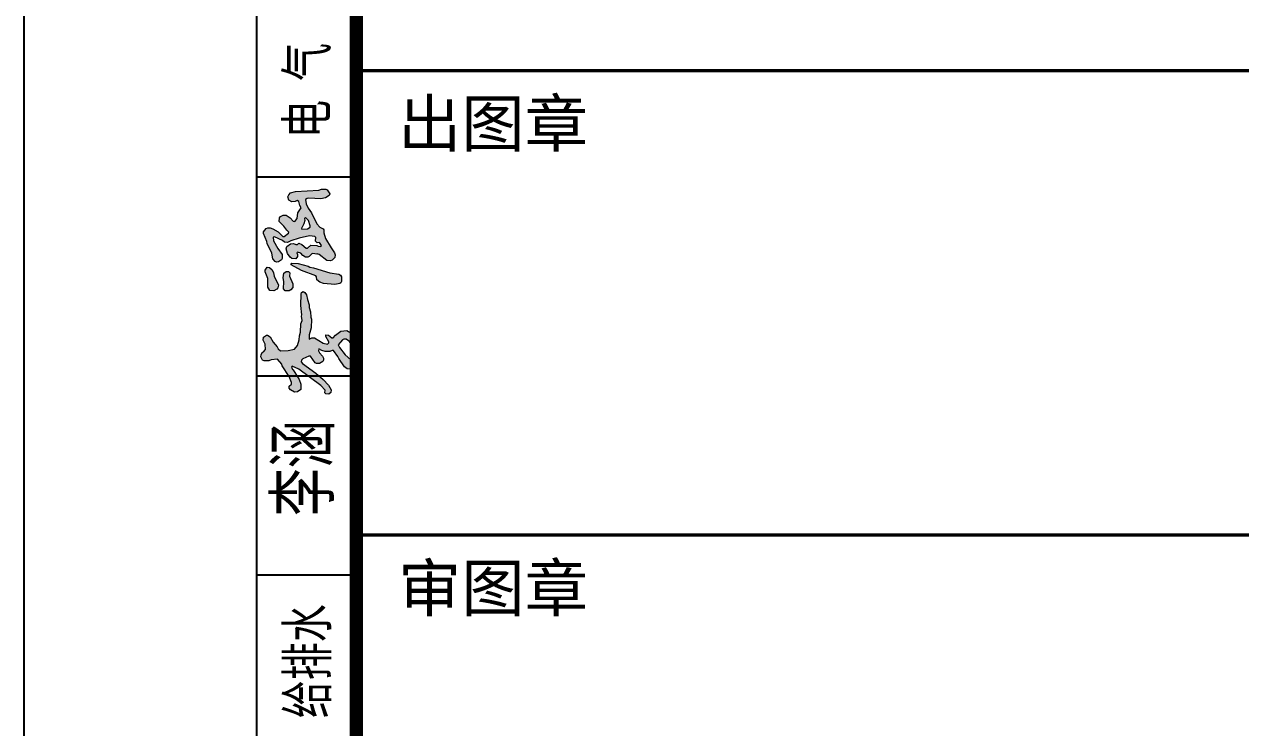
# Model space of a CAD drawing. Extents: x 56246 to 893198, y -950445 to -423535.
# Drawn here: x 368313 to 372894, y -468230 to -465580 of the extents above; entities that cross this region are included whole.
import ezdxf
from ezdxf.enums import TextEntityAlignment as Align

# ---------------------------------------------------------------- set-up
doc = ezdxf.new("R2010")
doc.units = 0
doc.header["$LTSCALE"] = 500
doc.layers.add('0S-图框文字', color=51, linetype='Continuous', lineweight=18)
for name, color, linetype in [('T-TK', 157, 'Continuous'), ('图层1', 165, 'Continuous'), ('照明平面标注层', 111, 'Continuous')]:
    doc.layers.add(name, color=color, linetype=linetype)
doc.styles.add('TK2-TY', font='', dxfattribs={"width": 0.8})
doc.styles.add('TSSD_DIMENSION', font='tssdeng.shx', dxfattribs={"width": 0.7, "bigfont": 'Hztxt.shx'})
doc.styles.add('图框JND-宋体', font='')
doc.styles.get('TK2-TY').set_extended_font_data('NSimSun')
doc.styles.get('图框JND-宋体').set_extended_font_data('SimSun')

# ---------------------------------------------------------------- blocks, each defined once
blk = doc.blocks.new('A$C468559C5')
at = {"linetype": 'Continuous'}
h = blk.add_hatch(color=256, dxfattribs=at)
h.paths.add_polyline_path([(142, 176), (131, 184), (127, 203), (126, 225), (132, 232), (138, 235), (151, 246), (167, 255), (172, 263), (172, 266), (166, 274), (157, 275), (146, 270), (130, 269), (123, 274), (121, 278), (115, 281), (109, 282), (99, 277), (97, 272), (97, 259), (100, 252), (102, 234), (87, 221), (83, 220), (52, 200), (34, 193), (29, 193), (23, 200), (18, 200), (13, 196), (6, 184), (7, 176), (14, 166), (29, 166), (43, 171), (71, 188), (72, 190), (79, 193), (82, 191), (73, 172), (25, 108), (12, 95), (4, 96), (1, 93), (0, 85), (5, 79), (13, 78), (26, 86), (43, 101), (61, 122), (89, 161), (94, 165), (99, 164), (103, 160), (111, 143), (111, 138), (91, 124), (89, 120), (89, 112), (95, 102), (99, 100), (105, 100), (111, 103), (120, 112), (126, 115), (132, 114), (127, 105), (124, 95), (124, 82), (127, 75), (127, 71), (110, 58), (104, 56), (80, 39), (74, 31), (73, 22), (80, 12), (85, 10), (92, 12), (115, 37), (136, 54), (144, 57), (158, 45), (160, 41), (160, 34), (153, 25), (143, 18), (123, 13), (122, 7), (124, 4), (133, 0), (146, 1), (161, 5), (164, 8), (171, 11), (176, 16), (185, 32), (183, 50), (172, 65), (164, 72), (164, 76), (172, 86), (173, 93), (168, 93), (152, 85), (149, 85), (146, 88), (148, 101), (164, 126), (164, 134), (160, 142), (173, 142), (193, 136), (218, 135), (224, 137), (240, 138), (252, 142), (260, 142), (275, 147), (289, 149), (296, 154), (299, 159), (296, 164), (292, 165), (258, 166), (231, 163), (227, 164), (214, 162), (205, 166), (180, 167), (170, 170), (158, 171)])
h.paths.add_polyline_path([(369, 140), (372, 145), (380, 174), (381, 192), (378, 194), (376, 194), (360, 164), (344, 122), (341, 120), (333, 119), (326, 111), (322, 100), (319, 67), (322, 53), (324, 50), (328, 48), (341, 48), (346, 51), (349, 56), (353, 82), (367, 129)])
h.paths.add_polyline_path([(328, 215), (306, 216), (301, 211), (301, 200), (303, 195), (310, 189), (321, 189), (343, 199), (353, 198), (357, 202), (357, 209), (352, 215), (338, 217)])
h.paths.add_polyline_path([(343, 243), (353, 245), (362, 249), (368, 257), (369, 264), (361, 270), (356, 270), (336, 262), (311, 262), (302, 256), (301, 244), (305, 236), (309, 233), (317, 231)])
h.paths.add_polyline_path([(484, 255), (484, 262), (482, 267), (472, 274), (467, 274), (444, 265), (438, 264), (410, 250), (394, 247), (386, 241), (384, 237), (385, 231), (391, 222), (395, 220), (406, 220), (424, 233), (446, 245), (457, 246), (458, 242), (447, 219), (442, 213), (441, 205), (446, 195), (454, 171), (460, 141), (459, 125), (456, 122), (445, 123), (440, 118), (441, 112), (432, 106), (429, 108), (430, 116), (432, 119), (433, 137), (425, 147), (425, 150), (435, 163), (439, 172), (435, 176), (435, 180), (438, 187), (437, 196), (429, 207), (423, 209), (409, 205), (398, 197), (395, 192), (394, 180), (400, 176), (406, 176), (411, 178), (413, 176), (410, 166), (403, 160), (398, 152), (398, 146), (400, 142), (408, 134), (409, 131), (407, 119), (408, 118), (406, 113), (389, 90), (388, 80), (390, 75), (397, 67), (405, 66), (411, 68), (426, 78), (453, 94), (469, 99), (478, 99), (481, 101), (486, 111), (495, 119), (527, 135), (541, 145), (553, 150), (566, 152), (569, 148), (570, 143), (568, 108), (571, 94), (578, 84), (583, 82), (594, 89), (596, 93), (596, 106), (593, 114), (589, 181), (585, 196), (580, 201), (574, 204), (564, 201), (559, 192), (560, 182), (563, 177), (560, 172), (549, 169), (542, 165), (527, 175), (511, 177), (502, 183), (503, 188), (513, 197), (521, 209), (521, 217), (517, 225), (513, 228), (502, 229), (489, 215), (477, 207), (471, 201), (468, 202), (459, 214), (459, 218), (472, 232), (481, 247)])
h.paths.add_polyline_path([(483, 164), (484, 163), (495, 157), (505, 154), (511, 155), (514, 152), (505, 144), (490, 139), (486, 139), (481, 147), (480, 163)], flags=16)
for points in [[(109, 282), (115, 281), (121, 278), (123, 274), (130, 269), (146, 270), (157, 275), (166, 274), (172, 266), (172, 263), (167, 255), (151, 246), (138, 235), (132, 232), (126, 225), (127, 203), (131, 184), (142, 176), (158, 171), (170, 170), (180, 167), (205, 166), (214, 162), (227, 164), (231, 163), (258, 166), (292, 165), (296, 164), (299, 159), (296, 154), (289, 149), (275, 147), (260, 142), (252, 142), (240, 138), (224, 137), (218, 135), (193, 136), (173, 142), (160, 142), (164, 134), (164, 126), (148, 101), (146, 88), (149, 85), (152, 85), (168, 93), (173, 93), (172, 86), (164, 76), (164, 72), (172, 65), (183, 50), (185, 32), (176, 16), (171, 11), (164, 8), (161, 5), (146, 1), (133, 0), (124, 4), (122, 7), (123, 13), (143, 18), (153, 25), (160, 34), (160, 41), (158, 45), (144, 57), (136, 54), (115, 37), (92, 12), (85, 10), (80, 12), (73, 22), (74, 31), (80, 39), (104, 56), (110, 58), (127, 71), (127, 75), (124, 82), (124, 95), (127, 105), (132, 114), (126, 115), (120, 112), (111, 103), (105, 100), (99, 100), (95, 102), (89, 112), (89, 120), (91, 124), (111, 138), (111, 143), (103, 160), (99, 164), (94, 165), (89, 161), (61, 122), (43, 101), (26, 86), (13, 78), (5, 79), (0, 85), (1, 93), (4, 96), (12, 95), (25, 108), (73, 172), (82, 191), (79, 193), (72, 190), (71, 188), (43, 171), (29, 166), (14, 166), (7, 176), (6, 184), (13, 196), (18, 200), (23, 200), (29, 193), (34, 193), (52, 200), (83, 220), (87, 221), (102, 234), (100, 252), (97, 259), (97, 272), (99, 277), (109, 282)], [(356, 270), (361, 270), (369, 264), (368, 257), (362, 249), (353, 245), (343, 243), (317, 231), (309, 233), (305, 236), (301, 244), (302, 256), (311, 262), (336, 262), (356, 270)], [(467, 274), (472, 274), (482, 267), (484, 262), (484, 255), (481, 247), (472, 232), (459, 218), (459, 214), (468, 202), (471, 201), (477, 207), (489, 215), (502, 229), (513, 228), (517, 225), (521, 217), (521, 209), (513, 197), (503, 188), (502, 183), (511, 177), (527, 175), (542, 165), (549, 169), (560, 172), (563, 177), (560, 182), (559, 192), (564, 201), (574, 204), (580, 201), (585, 196), (589, 181), (593, 114), (596, 106), (596, 93), (594, 89), (583, 82), (578, 84), (571, 94), (568, 108), (570, 143), (569, 148), (566, 152), (553, 150), (541, 145), (527, 135), (495, 119), (486, 111), (481, 101), (478, 99), (469, 99), (453, 94), (426, 78), (411, 68), (405, 66), (397, 67), (390, 75), (388, 80), (389, 90), (406, 113), (408, 118), (407, 119), (409, 131), (408, 134), (400, 142), (398, 146), (398, 152), (403, 160), (410, 166), (413, 176), (411, 178), (406, 176), (400, 176), (394, 180), (395, 192), (398, 197), (409, 205), (423, 209), (429, 207), (437, 196), (438, 187), (435, 180), (435, 176), (439, 172), (435, 163), (425, 150), (425, 147), (433, 137), (432, 119), (430, 116), (429, 108), (432, 106), (441, 112), (440, 118), (445, 123), (456, 122), (459, 125), (460, 141), (454, 171), (446, 195), (441, 205), (442, 213), (447, 219), (458, 242), (457, 246), (446, 245), (424, 233), (406, 220), (395, 220), (391, 222), (385, 231), (384, 237), (386, 241), (394, 247), (410, 250), (438, 264), (444, 265), (467, 274)], [(338, 217), (352, 215), (357, 209), (357, 202), (353, 198), (343, 199), (321, 189), (310, 189), (303, 195), (301, 200), (301, 211), (306, 216), (328, 215), (338, 217)], [(376, 194), (378, 194), (381, 192), (380, 174), (372, 145), (369, 140), (367, 129), (353, 82), (349, 56), (346, 51), (341, 48), (328, 48), (324, 50), (322, 53), (319, 67), (322, 100), (326, 111), (333, 119), (341, 120), (344, 122), (360, 164), (376, 194)], [(484, 163), (483, 164), (480, 163), (481, 147), (486, 139), (490, 139), (505, 144), (514, 152), (511, 155), (505, 154), (495, 157), (484, 163)]]:
    blk.add_lwpolyline(points, dxfattribs=at)
blk = doc.blocks.new('会签00', base_point=(408471.7, -305294.6))
blk.add_lwpolyline([(408471.7, -305294.6), (409221.7, -305294.6), (409221.7, -329194.6), (408471.7, -329194.6)], close=True)
at = {"linetype": 'Continuous', "xscale": 2.592, "yscale": 2.592, "zscale": 2.592, "rotation": 90}
blk.add_blockref('A$C468559C5', (409234.3, -317933.1), dxfattribs=at)
at = {"style": 'TSSD_DIMENSION', "width": 0.8}
blk.add_text('李涵', height=450, rotation=90, dxfattribs=at).set_placement((409056.1, -318850.3, 240))
blk = doc.blocks.new('A0-DWF')
at = {"layer": 'T-TK'}
for p, q in [((0, -84100), (0, 0)), ((118900, -84100), (118900, 0)), ((1750, -24900), (1750, -1000)), ((1750, -12000), (2500, -12000)), ((1750, -12000), (2500, -12000)), ((1750, -13500), (2500, -13500)), ((1750, -15000), (2500, -15000))]:
    blk.add_line(p, q, dxfattribs=at)
at = {"layer": 'T-TK', "const_width": 100}
blk.add_lwpolyline([(2500, -83100), (117900, -83100), (117900, -1000), (2500, -1000)], close=True, dxfattribs=at)
at = {"layer": '图层1', "linetype": 'Continuous'}
blk.add_line((2500, -21700), (2500, -1000), dxfattribs=at)
at = {"layer": '图层1', "linetype": 'Continuous', "const_width": 25}
for points in [[(10500, -11200), (2500, -11200)], [(10500, -14700), (2500, -14700)]]:
    blk.add_lwpolyline(points, dxfattribs=at)
at = {"layer": '0S-图框文字', "xscale": 0.999996, "yscale": 0.999996, "zscale": 0.999996}
blk.add_blockref('会签00', (1750, -1000.1), dxfattribs=at)
at = {"layer": 'T-TK', "style": 'TK2-TY', "width": 0.7}
for s, p in [('电 气', (2126.7, -11350)), ('给排水', (2129.2, -15650))]:
    blk.add_text(s, height=300, rotation=90, dxfattribs=at).set_placement(p, align=Align.MIDDLE_CENTER)
at = {"layer": '图层1', "style": '图框JND-宋体'}
for s, p in [('出图章', (2813.9, -11423.7)), ('审图章', (2813.9, -14923.7))]:
    blk.add_text(s, height=350, dxfattribs=at).set_placement(p, align=Align.TOP_LEFT)

msp = doc.modelspace()

# ---------------------------------------------------------------- block references
at = {"layer": '照明平面标注层', "xscale": 0.5, "yscale": 0.5, "zscale": 0.5}
for p in [(308863.4361, -460154.8059), (368313.4361, -460154.8059)]:
    msp.add_blockref('A0-DWF', p, dxfattribs=at)

doc.saveas('drawing.dxf')
